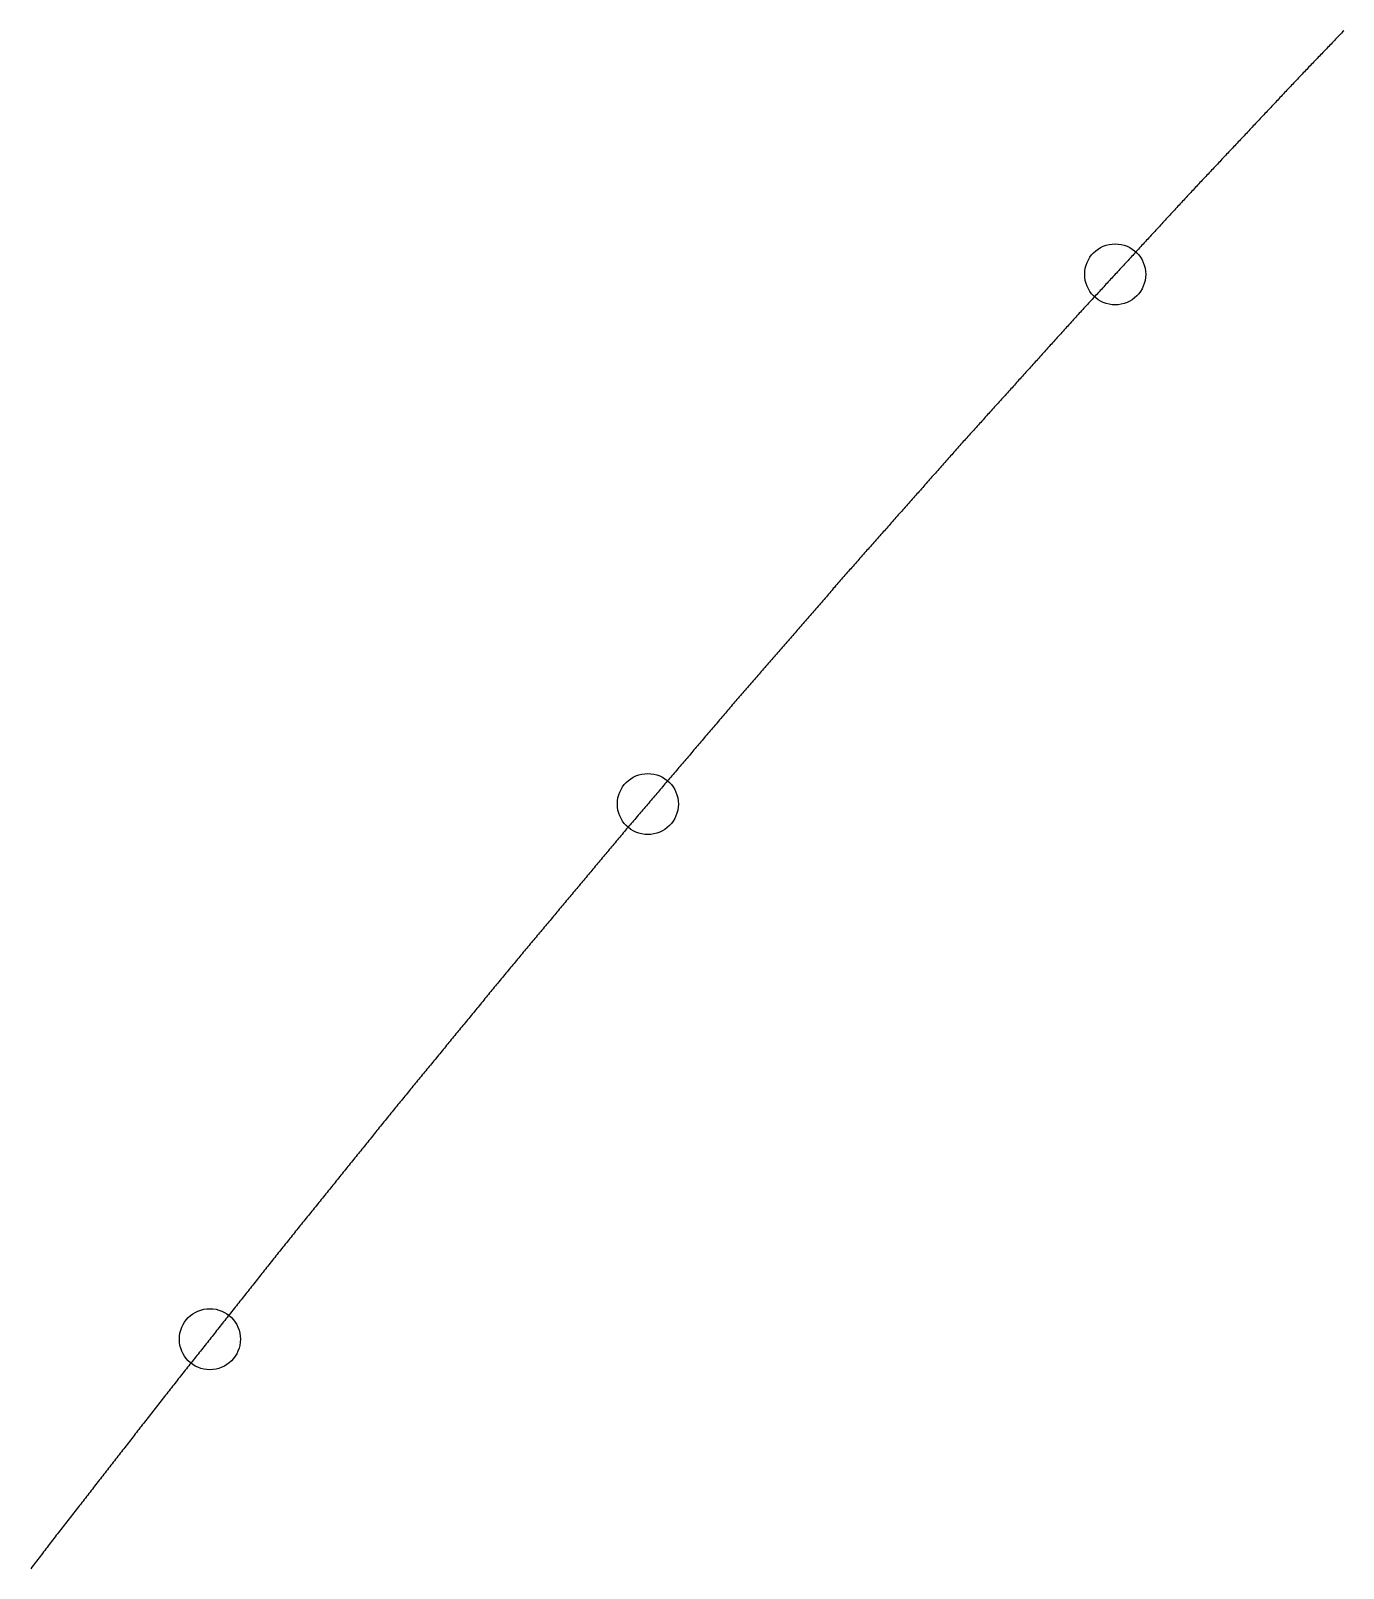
# Model space of a CAD drawing. Extents: x 2 to 292, y 1 to 254.
# Drawn here: x 74.4 to 85.16, y 56.65 to 69.25 of the extents above; entities that cross this region are included whole.
import ezdxf

# ---------------------------------------------------------------- set-up
doc = ezdxf.new("R2010")
doc.units = 0
doc.layers.get('0').update_dxf_attribs({"linetype": 'CONTINUOUS'})
doc.layers.add('RIB_INDICATION', color=1, linetype='CONTINUOUS')

msp = doc.modelspace()

# ---------------------------------------------------------------- linework, layer by layer
msp.add_polyline3d([(85.1641, 69.248, 0), (85.1546, 69.2382, 0), (85.1451, 69.2283, 0), (85.1355, 69.2184, 0), (85.126, 69.2085, 0), (85.1165, 69.1986, 0), (85.107, 69.1887, 0), (85.0975, 69.1788, 0), (85.088, 69.169, 0), (85.0785, 69.1591, 0), (85.069, 69.1492, 0), (85.0595, 69.1393, 0), (85.05, 69.1294, 0), (85.0405, 69.1195, 0), (85.031, 69.1097, 0), (85.0215, 69.0998, 0), (85.012, 69.0899, 0), (85.0025, 69.08, 0), (84.993, 69.0701, 0), (84.9835, 69.0602, 0), (84.974, 69.0503, 0), (84.9645, 69.0405, 0), (84.955, 69.0306, 0), (84.9455, 69.0207, 0), (84.936, 69.0108, 0), (84.9265, 69.0009, 0), (84.917, 68.991, 0), (84.9075, 68.9811, 0), (84.898, 68.9713, 0), (84.8885, 68.9614, 0), (84.879, 68.9515, 0), (84.8695, 68.9416, 0), (84.86, 68.9317, 0), (84.8505, 68.9218, 0), (84.841, 68.912, 0), (84.8315, 68.9021, 0), (84.8219, 68.8922, 0), (84.8124, 68.8822, 0), (84.8029, 68.8721, 0), (84.7934, 68.862, 0), (84.7839, 68.8519, 0), (84.7744, 68.8418, 0), (84.7649, 68.8318, 0), (84.7554, 68.8217, 0), (84.7459, 68.8116, 0), (84.7364, 68.8015, 0), (84.7269, 68.7914, 0), (84.7174, 68.7813, 0), (84.7079, 68.7712, 0), (84.6984, 68.7611, 0), (84.6889, 68.751, 0), (84.6794, 68.7409, 0), (84.6699, 68.7308, 0), (84.6604, 68.7207, 0), (84.6509, 68.7106, 0), (84.6414, 68.7005, 0), (84.6319, 68.6904, 0), (84.6223, 68.6803, 0), (84.6128, 68.6702, 0), (84.6033, 68.6601, 0), (84.5938, 68.65, 0), (84.5843, 68.6399, 0), (84.5748, 68.6298, 0), (84.5653, 68.6197, 0), (84.5558, 68.6096, 0), (84.5463, 68.5995, 0), (84.5368, 68.5894, 0), (84.5273, 68.5793, 0), (84.5178, 68.5692, 0), (84.5083, 68.5591, 0), (84.4988, 68.549, 0), (84.4893, 68.5389, 0), (84.4798, 68.5288, 0), (84.4703, 68.5188, 0), (84.4608, 68.5087, 0), (84.4513, 68.4986, 0), (84.4418, 68.4885, 0), (84.4323, 68.4784, 0), (84.4227, 68.4683, 0), (84.4132, 68.4582, 0), (84.4037, 68.4481, 0), (84.3942, 68.438, 0), (84.3847, 68.4279, 0), (84.3752, 68.4178, 0), (84.3657, 68.4077, 0), (84.3562, 68.3976, 0), (84.3467, 68.3875, 0), (84.3372, 68.3774, 0), (84.3277, 68.3673, 0), (84.3182, 68.3572, 0), (84.3087, 68.3471, 0), (84.2992, 68.337, 0), (84.2897, 68.3269, 0), (84.2802, 68.3168, 0), (84.2707, 68.3067, 0), (84.2612, 68.2966, 0), (84.2517, 68.2865, 0), (84.2422, 68.2764, 0), (84.2326, 68.2663, 0), (84.2231, 68.2562, 0), (84.2136, 68.2461, 0), (84.2041, 68.236, 0), (84.1946, 68.2259, 0), (84.1851, 68.2159, 0), (84.1756, 68.2058, 0), (84.1661, 68.1957, 0), (84.1566, 68.1856, 0), (84.1471, 68.1755, 0), (84.1376, 68.1654, 0), (84.1281, 68.1553, 0), (84.1186, 68.1452, 0), (84.1091, 68.1351, 0), (84.0996, 68.125, 0), (84.0901, 68.1149, 0), (84.0806, 68.1048, 0), (84.0711, 68.0947, 0), (84.0616, 68.0846, 0), (84.0521, 68.0745, 0), (84.0426, 68.0644, 0), (84.033, 68.0543, 0), (84.0235, 68.0442, 0), (84.014, 68.0341, 0), (84.0045, 68.024, 0), (83.995, 68.0139, 0), (83.9855, 68.0038, 0), (83.976, 67.9937, 0), (83.9665, 67.9836, 0), (83.957, 67.9735, 0), (83.9475, 67.9634, 0), (83.938, 67.9533, 0), (83.9285, 67.9432, 0), (83.919, 67.9331, 0), (83.9095, 67.923, 0), (83.9, 67.913, 0), (83.8905, 67.9029, 0), (83.881, 67.8926, 0), (83.8715, 67.8823, 0), (83.862, 67.872, 0), (83.8524, 67.8617, 0), (83.8429, 67.8514, 0), (83.8334, 67.8411, 0), (83.8239, 67.8308, 0), (83.8144, 67.8204, 0), (83.8049, 67.8101, 0), (83.7954, 67.7998, 0), (83.7859, 67.7895, 0), (83.7764, 67.7792, 0), (83.7669, 67.7689, 0), (83.7574, 67.7586, 0), (83.7479, 67.7483, 0), (83.7384, 67.738, 0), (83.7289, 67.7277, 0), (83.7194, 67.7174, 0), (83.7098, 67.707, 0), (83.7003, 67.6967, 0), (83.6908, 67.6864, 0), (83.6813, 67.6761, 0), (83.6718, 67.6658, 0), (83.6623, 67.6555, 0), (83.6528, 67.6452, 0), (83.6433, 67.6349, 0), (83.6338, 67.6246, 0), (83.6243, 67.6143, 0), (83.6148, 67.604, 0), (83.6053, 67.5937, 0), (83.5958, 67.5833, 0), (83.5863, 67.573, 0), (83.5768, 67.5627, 0), (83.5672, 67.5524, 0), (83.5577, 67.5421, 0), (83.5482, 67.5318, 0), (83.5387, 67.5215, 0), (83.5292, 67.5112, 0), (83.5197, 67.5009, 0), (83.5102, 67.4906, 0), (83.5007, 67.4803, 0), (83.4912, 67.47, 0), (83.4817, 67.4596, 0), (83.4722, 67.4493, 0), (83.4627, 67.439, 0), (83.4532, 67.4287, 0), (83.4437, 67.4184, 0), (83.4342, 67.4081, 0), (83.4246, 67.3978, 0), (83.4151, 67.3875, 0), (83.4056, 67.3772, 0), (83.3961, 67.3669, 0), (83.3866, 67.3566, 0), (83.3771, 67.3463, 0), (83.3676, 67.3359, 0), (83.3581, 67.3256, 0), (83.3486, 67.3153, 0), (83.3391, 67.305, 0), (83.3296, 67.2947, 0), (83.3201, 67.2844, 0), (83.3106, 67.2741, 0), (83.3011, 67.2638, 0), (83.2916, 67.2535, 0), (83.282, 67.2432, 0), (83.2725, 67.2329, 0), (83.263, 67.2226, 0), (83.2535, 67.2122, 0), (83.244, 67.2019, 0), (83.2345, 67.1916, 0), (83.225, 67.1813, 0), (83.2155, 67.171, 0), (83.206, 67.1607, 0), (83.1965, 67.1504, 0), (83.187, 67.1401, 0), (83.1775, 67.1298, 0), (83.168, 67.1195, 0), (83.1585, 67.1092, 0), (83.149, 67.0989, 0), (83.1395, 67.0885, 0), (83.1299, 67.0782, 0), (83.1204, 67.0679, 0), (83.1109, 67.0576, 0), (83.1014, 67.0473, 0), (83.0919, 67.037, 0), (83.0824, 67.0267, 0), (83.0729, 67.0164, 0), (83.0634, 67.0061, 0), (83.0539, 66.9958, 0), (83.0444, 66.9855, 0), (83.0349, 66.9752, 0), (83.0254, 66.9648, 0), (83.0159, 66.9545, 0), (83.0064, 66.9442, 0), (82.9969, 66.9339, 0), (82.9873, 66.9236, 0), (82.9778, 66.9133, 0), (82.9683, 66.903, 0), (82.9588, 66.8926, 0), (82.9493, 66.8821, 0), (82.9398, 66.8716, 0), (82.9303, 66.8611, 0), (82.9208, 66.8506, 0), (82.9113, 66.84, 0), (82.9018, 66.8295, 0), (82.8923, 66.819, 0), (82.8828, 66.8085, 0), (82.8732, 66.798, 0), (82.8637, 66.7874, 0), (82.8542, 66.7769, 0), (82.8447, 66.7664, 0), (82.8352, 66.7559, 0), (82.8257, 66.7454, 0), (82.8162, 66.7348, 0), (82.8067, 66.7243, 0), (82.7972, 66.7138, 0), (82.7877, 66.7033, 0), (82.7782, 66.6928, 0), (82.7687, 66.6822, 0), (82.7591, 66.6717, 0), (82.7496, 66.6612, 0), (82.7401, 66.6507, 0), (82.7306, 66.6402, 0), (82.7211, 66.6296, 0), (82.7116, 66.6191, 0), (82.7021, 66.6086, 0), (82.6926, 66.5981, 0), (82.6831, 66.5876, 0), (82.6736, 66.577, 0), (82.6641, 66.5665, 0), (82.6546, 66.556, 0), (82.645, 66.5455, 0), (82.6355, 66.535, 0), (82.626, 66.5244, 0), (82.6165, 66.5139, 0), (82.607, 66.5034, 0), (82.5975, 66.4929, 0), (82.588, 66.4824, 0), (82.5785, 66.4718, 0), (82.569, 66.4613, 0), (82.5595, 66.4508, 0), (82.55, 66.4403, 0), (82.5405, 66.4298, 0), (82.5309, 66.4192, 0), (82.5214, 66.4087, 0), (82.5119, 66.3982, 0), (82.5024, 66.3877, 0), (82.4929, 66.3772, 0), (82.4834, 66.3666, 0), (82.4739, 66.3561, 0), (82.4644, 66.3456, 0), (82.4549, 66.3351, 0), (82.4454, 66.3246, 0), (82.4359, 66.314, 0), (82.4264, 66.3035, 0), (82.4168, 66.293, 0), (82.4073, 66.2825, 0), (82.3978, 66.272, 0), (82.3883, 66.2614, 0), (82.3788, 66.2509, 0), (82.3693, 66.2404, 0), (82.3598, 66.2299, 0), (82.3503, 66.2194, 0), (82.3408, 66.2088, 0), (82.3313, 66.1983, 0), (82.3218, 66.1878, 0), (82.3123, 66.1773, 0), (82.3027, 66.1668, 0), (82.2932, 66.1562, 0), (82.2837, 66.1457, 0), (82.2742, 66.1352, 0), (82.2647, 66.1247, 0), (82.2552, 66.1142, 0), (82.2457, 66.1036, 0), (82.2362, 66.0931, 0), (82.2267, 66.0826, 0), (82.2172, 66.0721, 0), (82.2077, 66.0616, 0), (82.1981, 66.051, 0), (82.1886, 66.0405, 0), (82.1791, 66.03, 0), (82.1696, 66.0195, 0), (82.1601, 66.009, 0), (82.1506, 65.9984, 0), (82.1411, 65.9879, 0), (82.1316, 65.9774, 0), (82.1221, 65.9669, 0), (82.1126, 65.9564, 0), (82.1031, 65.9458, 0), (82.0936, 65.9353, 0), (82.084, 65.9248, 0), (82.0745, 65.9143, 0), (82.065, 65.9038, 0), (82.0555, 65.8932, 0), (82.046, 65.8827, 0), (82.0365, 65.8722, 0), (82.027, 65.8615, 0), (82.0175, 65.8508, 0), (82.008, 65.8401, 0), (81.9985, 65.8294, 0), (81.989, 65.8186, 0), (81.9794, 65.8079, 0), (81.9699, 65.7972, 0), (81.9604, 65.7864, 0), (81.9509, 65.7757, 0), (81.9414, 65.765, 0), (81.9319, 65.7542, 0), (81.9224, 65.7435, 0), (81.9129, 65.7328, 0), (81.9034, 65.722, 0), (81.8939, 65.7113, 0), (81.8843, 65.7006, 0), (81.8748, 65.6898, 0), (81.8653, 65.6791, 0), (81.8558, 65.6684, 0), (81.8463, 65.6576, 0), (81.8368, 65.6469, 0), (81.8273, 65.6362, 0), (81.8178, 65.6254, 0), (81.8083, 65.6147, 0), (81.7988, 65.604, 0), (81.7892, 65.5933, 0), (81.7797, 65.5825, 0), (81.7702, 65.5718, 0), (81.7607, 65.5611, 0), (81.7512, 65.5503, 0), (81.7417, 65.5396, 0), (81.7322, 65.5289, 0), (81.7227, 65.5181, 0), (81.7132, 65.5074, 0), (81.7036, 65.4967, 0), (81.6941, 65.4859, 0), (81.6846, 65.4752, 0), (81.6751, 65.4645, 0), (81.6656, 65.4537, 0), (81.6561, 65.443, 0), (81.6466, 65.4323, 0), (81.6371, 65.4215, 0), (81.6276, 65.4108, 0), (81.6181, 65.4001, 0), (81.6085, 65.3893, 0), (81.599, 65.3786, 0), (81.5895, 65.3679, 0), (81.58, 65.3572, 0), (81.5705, 65.3464, 0), (81.561, 65.3357, 0), (81.5515, 65.325, 0), (81.542, 65.3142, 0), (81.5325, 65.3035, 0), (81.523, 65.2928, 0), (81.5134, 65.282, 0), (81.5039, 65.2713, 0), (81.4944, 65.2606, 0), (81.4849, 65.2498, 0), (81.4754, 65.2391, 0), (81.4659, 65.2284, 0), (81.4564, 65.2176, 0), (81.4469, 65.2069, 0), (81.4374, 65.1962, 0), (81.4279, 65.1854, 0), (81.4183, 65.1747, 0), (81.4088, 65.164, 0), (81.3993, 65.1533, 0), (81.3898, 65.1425, 0), (81.3803, 65.1318, 0), (81.3708, 65.1211, 0), (81.3613, 65.1103, 0), (81.3518, 65.0996, 0), (81.3423, 65.0889, 0), (81.3328, 65.0781, 0), (81.3232, 65.0674, 0), (81.3137, 65.0567, 0), (81.3042, 65.0459, 0), (81.2947, 65.0352, 0), (81.2852, 65.0245, 0), (81.2757, 65.0137, 0), (81.2662, 65.003, 0), (81.2567, 64.9923, 0), (81.2472, 64.9815, 0), (81.2376, 64.9708, 0), (81.2281, 64.9601, 0), (81.2186, 64.9493, 0), (81.2091, 64.9386, 0), (81.1996, 64.9279, 0), (81.1901, 64.9172, 0), (81.1806, 64.9064, 0), (81.1711, 64.8957, 0), (81.1616, 64.885, 0), (81.1521, 64.8742, 0), (81.1425, 64.8635, 0), (81.133, 64.8528, 0), (81.1235, 64.842, 0), (81.114, 64.8313, 0), (81.1045, 64.8206, 0), (81.095, 64.8096, 0), (81.0855, 64.7987, 0), (81.076, 64.7877, 0), (81.0665, 64.7768, 0), (81.0569, 64.7658, 0), (81.0474, 64.7549, 0), (81.0379, 64.7439, 0), (81.0284, 64.733, 0), (81.0189, 64.7221, 0), (81.0094, 64.7111, 0), (80.9999, 64.7002, 0), (80.9904, 64.6892, 0), (80.9808, 64.6783, 0), (80.9713, 64.6673, 0), (80.9618, 64.6564, 0), (80.9523, 64.6455, 0), (80.9428, 64.6345, 0), (80.9333, 64.6236, 0), (80.9238, 64.6126, 0), (80.9143, 64.6017, 0), (80.9048, 64.5907, 0), (80.8952, 64.5798, 0), (80.8857, 64.5689, 0), (80.8762, 64.5579, 0), (80.8667, 64.547, 0), (80.8572, 64.536, 0), (80.8477, 64.5251, 0), (80.8382, 64.5141, 0), (80.8287, 64.5032, 0), (80.8191, 64.4922, 0), (80.8096, 64.4813, 0), (80.8001, 64.4704, 0), (80.7906, 64.4594, 0), (80.7811, 64.4485, 0), (80.7716, 64.4375, 0), (80.7621, 64.4266, 0), (80.7526, 64.4156, 0), (80.743, 64.4047, 0), (80.7335, 64.3938, 0), (80.724, 64.3828, 0), (80.7145, 64.3719, 0), (80.705, 64.3609, 0), (80.6955, 64.35, 0), (80.686, 64.339, 0), (80.6765, 64.3281, 0), (80.667, 64.3172, 0), (80.6574, 64.3062, 0), (80.6479, 64.2953, 0), (80.6384, 64.2843, 0), (80.6289, 64.2734, 0), (80.6194, 64.2624, 0), (80.6099, 64.2515, 0), (80.6004, 64.2405, 0), (80.5909, 64.2296, 0), (80.5813, 64.2187, 0), (80.5718, 64.2077, 0), (80.5623, 64.1968, 0), (80.5528, 64.1858, 0), (80.5433, 64.1749, 0), (80.5338, 64.1639, 0), (80.5243, 64.153, 0), (80.5148, 64.1421, 0), (80.5052, 64.1311, 0), (80.4957, 64.1202, 0), (80.4862, 64.1092, 0), (80.4767, 64.0983, 0), (80.4672, 64.0873, 0), (80.4577, 64.0764, 0), (80.4482, 64.0655, 0), (80.4387, 64.0545, 0), (80.4292, 64.0436, 0), (80.4196, 64.0326, 0), (80.4101, 64.0217, 0), (80.4006, 64.0107, 0), (80.3911, 63.9998, 0), (80.3816, 63.9889, 0), (80.3721, 63.9779, 0), (80.3626, 63.967, 0), (80.3531, 63.956, 0), (80.3435, 63.9451, 0), (80.334, 63.9341, 0), (80.3245, 63.9232, 0), (80.315, 63.9122, 0), (80.3055, 63.9013, 0), (80.296, 63.8904, 0), (80.2865, 63.8794, 0), (80.277, 63.8685, 0), (80.2674, 63.8575, 0), (80.2579, 63.8466, 0), (80.2484, 63.8356, 0), (80.2389, 63.8247, 0), (80.2294, 63.8138, 0), (80.2199, 63.8028, 0), (80.2104, 63.7919, 0), (80.2009, 63.7809, 0), (80.1914, 63.77, 0), (80.1818, 63.759, 0), (80.1723, 63.748, 0), (80.1628, 63.7368, 0), (80.1533, 63.7257, 0), (80.1438, 63.7145, 0), (80.1343, 63.7034, 0), (80.1248, 63.6922, 0), (80.1152, 63.6811, 0), (80.1057, 63.6699, 0), (80.0962, 63.6587, 0), (80.0867, 63.6476, 0), (80.0772, 63.6364, 0), (80.0677, 63.6253, 0), (80.0582, 63.6141, 0), (80.0486, 63.603, 0), (80.0391, 63.5918, 0), (80.0296, 63.5807, 0), (80.0201, 63.5695, 0), (80.0106, 63.5583, 0), (80.0011, 63.5472, 0), (79.9916, 63.536, 0), (79.9821, 63.5249, 0), (79.9725, 63.5137, 0), (79.963, 63.5026, 0), (79.9535, 63.4914, 0), (79.944, 63.4803, 0), (79.9345, 63.4691, 0), (79.925, 63.458, 0), (79.9155, 63.4468, 0), (79.9059, 63.4356, 0), (79.8964, 63.4245, 0), (79.8869, 63.4133, 0), (79.8774, 63.4022, 0), (79.8679, 63.391, 0), (79.8584, 63.3799, 0), (79.8489, 63.3687, 0), (79.8393, 63.3576, 0), (79.8298, 63.3464, 0), (79.8203, 63.3352, 0), (79.8108, 63.3241, 0), (79.8013, 63.3129, 0), (79.7918, 63.3018, 0), (79.7823, 63.2906, 0), (79.7727, 63.2795, 0), (79.7632, 63.2683, 0), (79.7537, 63.2572, 0), (79.7442, 63.246, 0), (79.7347, 63.2348, 0), (79.7252, 63.2237, 0), (79.7157, 63.2125, 0), (79.7062, 63.2014, 0), (79.6966, 63.1902, 0), (79.6871, 63.1791, 0), (79.6776, 63.1679, 0), (79.6681, 63.1568, 0), (79.6586, 63.1456, 0), (79.6491, 63.1345, 0), (79.6396, 63.1233, 0), (79.63, 63.1121, 0), (79.6205, 63.101, 0), (79.611, 63.0898, 0), (79.6015, 63.0787, 0), (79.592, 63.0675, 0), (79.5825, 63.0564, 0), (79.573, 63.0452, 0), (79.5634, 63.0341, 0), (79.5539, 63.0229, 0), (79.5444, 63.0117, 0), (79.5349, 63.0006, 0), (79.5254, 62.9894, 0), (79.5159, 62.9783, 0), (79.5064, 62.9671, 0), (79.4968, 62.956, 0), (79.4873, 62.9448, 0), (79.4778, 62.9337, 0), (79.4683, 62.9225, 0), (79.4588, 62.9114, 0), (79.4493, 62.9002, 0), (79.4398, 62.889, 0), (79.4303, 62.8779, 0), (79.4207, 62.8667, 0), (79.4112, 62.8556, 0), (79.4017, 62.8444, 0), (79.3922, 62.8333, 0), (79.3827, 62.8221, 0), (79.3732, 62.811, 0), (79.3637, 62.7998, 0), (79.3541, 62.7886, 0), (79.3446, 62.7775, 0), (79.3351, 62.7663, 0), (79.3256, 62.7552, 0), (79.3161, 62.744, 0), (79.3066, 62.7329, 0), (79.2971, 62.7217, 0), (79.2875, 62.7106, 0), (79.278, 62.6994, 0), (79.2685, 62.6882, 0), (79.259, 62.6771, 0), (79.2495, 62.6659, 0), (79.24, 62.6546, 0), (79.2305, 62.6432, 0), (79.2209, 62.6318, 0), (79.2114, 62.6205, 0), (79.2019, 62.6091, 0), (79.1924, 62.5977, 0), (79.1829, 62.5864, 0), (79.1734, 62.575, 0), (79.1638, 62.5636, 0), (79.1543, 62.5523, 0), (79.1448, 62.5409, 0), (79.1353, 62.5295, 0), (79.1258, 62.5182, 0), (79.1163, 62.5068, 0), (79.1068, 62.4954, 0), (79.0972, 62.4841, 0), (79.0877, 62.4727, 0), (79.0782, 62.4613, 0), (79.0687, 62.45, 0), (79.0592, 62.4386, 0), (79.0497, 62.4272, 0), (79.0401, 62.4159, 0), (79.0306, 62.4045, 0), (79.0211, 62.3931, 0), (79.0116, 62.3818, 0), (79.0021, 62.3704, 0), (78.9926, 62.359, 0), (78.9831, 62.3477, 0), (78.9735, 62.3363, 0), (78.964, 62.3249, 0), (78.9545, 62.3136, 0), (78.945, 62.3022, 0), (78.9355, 62.2908, 0), (78.926, 62.2795, 0), (78.9164, 62.2681, 0), (78.9069, 62.2567, 0), (78.8974, 62.2454, 0), (78.8879, 62.234, 0), (78.8784, 62.2226, 0), (78.8689, 62.2113, 0), (78.8594, 62.1999, 0), (78.8498, 62.1885, 0), (78.8403, 62.1772, 0), (78.8308, 62.1658, 0), (78.8213, 62.1544, 0), (78.8118, 62.1431, 0), (78.8023, 62.1317, 0), (78.7927, 62.1203, 0), (78.7832, 62.109, 0), (78.7737, 62.0976, 0), (78.7642, 62.0862, 0), (78.7547, 62.0749, 0), (78.7452, 62.0635, 0), (78.7356, 62.0521, 0), (78.7261, 62.0408, 0), (78.7166, 62.0294, 0), (78.7071, 62.018, 0), (78.6976, 62.0067, 0), (78.6881, 61.9953, 0), (78.6786, 61.9839, 0), (78.669, 61.9726, 0), (78.6595, 61.9612, 0), (78.65, 61.9498, 0), (78.6405, 61.9385, 0), (78.631, 61.9271, 0), (78.6215, 61.9157, 0), (78.6119, 61.9044, 0), (78.6024, 61.893, 0), (78.5929, 61.8816, 0), (78.5834, 61.8703, 0), (78.5739, 61.8589, 0), (78.5644, 61.8475, 0), (78.5549, 61.8362, 0), (78.5453, 61.8248, 0), (78.5358, 61.8134, 0), (78.5263, 61.8021, 0), (78.5168, 61.7907, 0), (78.5073, 61.7793, 0), (78.4978, 61.768, 0), (78.4882, 61.7566, 0), (78.4787, 61.7452, 0), (78.4692, 61.7339, 0), (78.4597, 61.7225, 0), (78.4502, 61.7111, 0), (78.4407, 61.6998, 0), (78.4311, 61.6884, 0), (78.4216, 61.677, 0), (78.4121, 61.6657, 0), (78.4026, 61.6543, 0), (78.3931, 61.6429, 0), (78.3836, 61.6316, 0), (78.3741, 61.6202, 0), (78.3645, 61.6088, 0), (78.355, 61.5975, 0), (78.3455, 61.5861, 0), (78.336, 61.5747, 0), (78.3265, 61.5634, 0), (78.317, 61.5519, 0), (78.3074, 61.5403, 0), (78.2979, 61.5288, 0), (78.2884, 61.5172, 0), (78.2789, 61.5056, 0), (78.2694, 61.494, 0), (78.2599, 61.4824, 0), (78.2503, 61.4709, 0), (78.2408, 61.4593, 0), (78.2313, 61.4477, 0), (78.2218, 61.4361, 0), (78.2123, 61.4245, 0), (78.2028, 61.413, 0), (78.1932, 61.4014, 0), (78.1837, 61.3898, 0), (78.1742, 61.3782, 0), (78.1647, 61.3667, 0), (78.1552, 61.3551, 0), (78.1456, 61.3435, 0), (78.1361, 61.3319, 0), (78.1266, 61.3203, 0), (78.1171, 61.3088, 0), (78.1076, 61.2972, 0), (78.0981, 61.2856, 0), (78.0885, 61.274, 0), (78.079, 61.2624, 0), (78.0695, 61.2509, 0), (78.06, 61.2393, 0), (78.0505, 61.2277, 0), (78.041, 61.2161, 0), (78.0314, 61.2046, 0), (78.0219, 61.193, 0), (78.0124, 61.1814, 0), (78.0029, 61.1698, 0), (77.9934, 61.1582, 0), (77.9839, 61.1467, 0), (77.9743, 61.1351, 0), (77.9648, 61.1235, 0), (77.9553, 61.1119, 0), (77.9458, 61.1004, 0), (77.9363, 61.0888, 0), (77.9267, 61.0772, 0), (77.9172, 61.0656, 0), (77.9077, 61.054, 0), (77.8982, 61.0425, 0), (77.8887, 61.0309, 0), (77.8792, 61.0193, 0), (77.8696, 61.0077, 0), (77.8601, 60.9961, 0), (77.8506, 60.9846, 0), (77.8411, 60.973, 0), (77.8316, 60.9614, 0), (77.8221, 60.9498, 0), (77.8125, 60.9383, 0), (77.803, 60.9267, 0), (77.7935, 60.9151, 0), (77.784, 60.9035, 0), (77.7745, 60.8919, 0), (77.765, 60.8804, 0), (77.7554, 60.8688, 0), (77.7459, 60.8572, 0), (77.7364, 60.8456, 0), (77.7269, 60.834, 0), (77.7174, 60.8225, 0), (77.7078, 60.8109, 0), (77.6983, 60.7993, 0), (77.6888, 60.7877, 0), (77.6793, 60.7762, 0), (77.6698, 60.7646, 0), (77.6603, 60.753, 0), (77.6507, 60.7414, 0), (77.6412, 60.7298, 0), (77.6317, 60.7183, 0), (77.6222, 60.7067, 0), (77.6127, 60.6951, 0), (77.6032, 60.6835, 0), (77.5936, 60.6719, 0), (77.5841, 60.6604, 0), (77.5746, 60.6488, 0), (77.5651, 60.6372, 0), (77.5556, 60.6256, 0), (77.5461, 60.6141, 0), (77.5365, 60.6025, 0), (77.527, 60.5909, 0), (77.5175, 60.5793, 0), (77.508, 60.5677, 0), (77.4985, 60.5562, 0), (77.4889, 60.5446, 0), (77.4794, 60.533, 0), (77.4699, 60.5214, 0), (77.4604, 60.5099, 0), (77.4509, 60.4983, 0), (77.4414, 60.4867, 0), (77.4318, 60.4751, 0), (77.4223, 60.4635, 0), (77.4128, 60.452, 0), (77.4033, 60.4404, 0), (77.3938, 60.4288, 0), (77.3843, 60.417, 0), (77.3747, 60.4052, 0), (77.3652, 60.3935, 0), (77.3557, 60.3817, 0), (77.3462, 60.3699, 0), (77.3367, 60.3581, 0), (77.3271, 60.3463, 0), (77.3176, 60.3345, 0), (77.3081, 60.3227, 0), (77.2986, 60.3109, 0), (77.2891, 60.2991, 0), (77.2795, 60.2873, 0), (77.27, 60.2756, 0), (77.2605, 60.2638, 0), (77.251, 60.252, 0), (77.2415, 60.2402, 0), (77.232, 60.2284, 0), (77.2224, 60.2166, 0), (77.2129, 60.2048, 0), (77.2034, 60.193, 0), (77.1939, 60.1812, 0), (77.1844, 60.1694, 0), (77.1748, 60.1577, 0), (77.1653, 60.1459, 0), (77.1558, 60.1341, 0), (77.1463, 60.1223, 0), (77.1368, 60.1105, 0), (77.1272, 60.0987, 0), (77.1177, 60.0869, 0), (77.1082, 60.0751, 0), (77.0987, 60.0633, 0), (77.0892, 60.0515, 0), (77.0796, 60.0398, 0), (77.0701, 60.028, 0), (77.0606, 60.0162, 0), (77.0511, 60.0044, 0), (77.0416, 59.9926, 0), (77.032, 59.9808, 0), (77.0225, 59.969, 0), (77.013, 59.9572, 0), (77.0035, 59.9454, 0), (76.994, 59.9336, 0), (76.9845, 59.9219, 0), (76.9749, 59.9101, 0), (76.9654, 59.8983, 0), (76.9559, 59.8865, 0), (76.9464, 59.8747, 0), (76.9369, 59.8629, 0), (76.9273, 59.8511, 0), (76.9178, 59.8393, 0), (76.9083, 59.8275, 0), (76.8988, 59.8157, 0), (76.8893, 59.804, 0), (76.8797, 59.7922, 0), (76.8702, 59.7804, 0), (76.8607, 59.7686, 0), (76.8512, 59.7568, 0), (76.8417, 59.745, 0), (76.8321, 59.7332, 0), (76.8226, 59.7214, 0), (76.8131, 59.7096, 0), (76.8036, 59.6978, 0), (76.7941, 59.6861, 0), (76.7845, 59.6743, 0), (76.775, 59.6625, 0), (76.7655, 59.6507, 0), (76.756, 59.6389, 0), (76.7465, 59.6271, 0), (76.737, 59.6153, 0), (76.7274, 59.6035, 0), (76.7179, 59.5917, 0), (76.7084, 59.5799, 0), (76.6989, 59.5682, 0), (76.6894, 59.5564, 0), (76.6798, 59.5446, 0), (76.6703, 59.5328, 0), (76.6608, 59.521, 0), (76.6513, 59.5092, 0), (76.6418, 59.4974, 0), (76.6322, 59.4856, 0), (76.6227, 59.4738, 0), (76.6132, 59.462, 0), (76.6037, 59.4502, 0), (76.5942, 59.4385, 0), (76.5846, 59.4267, 0), (76.5751, 59.4149, 0), (76.5656, 59.4031, 0), (76.5561, 59.3913, 0), (76.5466, 59.3795, 0), (76.5371, 59.3677, 0), (76.5275, 59.3559, 0), (76.518, 59.3441, 0), (76.5085, 59.3323, 0), (76.499, 59.3206, 0), (76.4895, 59.3088, 0), (76.4799, 59.297, 0), (76.4704, 59.2852, 0), (76.4609, 59.2733, 0), (76.4514, 59.2613, 0), (76.4419, 59.2493, 0), (76.4323, 59.2373, 0), (76.4228, 59.2253, 0), (76.4133, 59.2133, 0), (76.4038, 59.2013, 0), (76.3943, 59.1893, 0), (76.3847, 59.1773, 0), (76.3752, 59.1653, 0), (76.3657, 59.1533, 0), (76.3562, 59.1413, 0), (76.3466, 59.1293, 0), (76.3371, 59.1173, 0), (76.3276, 59.1053, 0), (76.3181, 59.0933, 0), (76.3086, 59.0813, 0), (76.299, 59.0693, 0), (76.2895, 59.0573, 0), (76.28, 59.0453, 0), (76.2705, 59.0333, 0), (76.261, 59.0213, 0), (76.2514, 59.0093, 0), (76.2419, 58.9973, 0), (76.2324, 58.9853, 0), (76.2229, 58.9733, 0), (76.2134, 58.9613, 0), (76.2038, 58.9493, 0), (76.1943, 58.9373, 0), (76.1848, 58.9253, 0), (76.1753, 58.9133, 0), (76.1657, 58.9013, 0), (76.1562, 58.8893, 0), (76.1467, 58.8773, 0), (76.1372, 58.8653, 0), (76.1277, 58.8533, 0), (76.1181, 58.8413, 0), (76.1086, 58.8293, 0), (76.0991, 58.8173, 0), (76.0896, 58.8053, 0), (76.0801, 58.7933, 0), (76.0705, 58.7813, 0), (76.061, 58.7693, 0), (76.0515, 58.7573, 0), (76.042, 58.7453, 0), (76.0325, 58.7332, 0), (76.0229, 58.7212, 0), (76.0134, 58.7092, 0), (76.0039, 58.6972, 0), (75.9944, 58.6852, 0), (75.9848, 58.6732, 0), (75.9753, 58.6612, 0), (75.9658, 58.6492, 0), (75.9563, 58.6372, 0), (75.9468, 58.6252, 0), (75.9372, 58.6132, 0), (75.9277, 58.6012, 0), (75.9182, 58.5892, 0), (75.9087, 58.5772, 0), (75.8992, 58.5652, 0), (75.8896, 58.5532, 0), (75.8801, 58.5412, 0), (75.8706, 58.5292, 0), (75.8611, 58.5172, 0), (75.8516, 58.5052, 0), (75.842, 58.4932, 0), (75.8325, 58.4812, 0), (75.823, 58.4692, 0), (75.8135, 58.4572, 0), (75.804, 58.4452, 0), (75.7944, 58.4332, 0), (75.7849, 58.4212, 0), (75.7754, 58.4092, 0), (75.7659, 58.3972, 0), (75.7563, 58.3852, 0), (75.7468, 58.3732, 0), (75.7373, 58.3612, 0), (75.7278, 58.3492, 0), (75.7183, 58.3372, 0), (75.7087, 58.3252, 0), (75.6992, 58.3132, 0), (75.6897, 58.3012, 0), (75.6802, 58.2892, 0), (75.6707, 58.2772, 0), (75.6611, 58.2652, 0), (75.6516, 58.2532, 0), (75.6421, 58.2412, 0), (75.6326, 58.2292, 0), (75.6231, 58.2172, 0), (75.6135, 58.2052, 0), (75.604, 58.1932, 0), (75.5945, 58.1812, 0), (75.585, 58.1692, 0), (75.5754, 58.1572, 0), (75.5659, 58.1452, 0), (75.5564, 58.1332, 0), (75.5469, 58.1212, 0), (75.5374, 58.1092, 0), (75.5278, 58.097, 0), (75.5183, 58.0848, 0), (75.5088, 58.0726, 0), (75.4993, 58.0604, 0), (75.4898, 58.0481, 0), (75.4802, 58.0359, 0), (75.4707, 58.0237, 0), (75.4612, 58.0115, 0), (75.4517, 57.9993, 0), (75.4421, 57.9871, 0), (75.4326, 57.9749, 0), (75.4231, 57.9626, 0), (75.4136, 57.9504, 0), (75.404, 57.9382, 0), (75.3945, 57.926, 0), (75.385, 57.9138, 0), (75.3755, 57.9016, 0), (75.366, 57.8894, 0), (75.3564, 57.8771, 0), (75.3469, 57.8649, 0), (75.3374, 57.8527, 0), (75.3279, 57.8405, 0), (75.3183, 57.8283, 0), (75.3088, 57.8161, 0), (75.2993, 57.8039, 0), (75.2898, 57.7917, 0), (75.2803, 57.7794, 0), (75.2707, 57.7672, 0), (75.2612, 57.755, 0), (75.2517, 57.7428, 0), (75.2422, 57.7306, 0), (75.2326, 57.7184, 0), (75.2231, 57.7062, 0), (75.2136, 57.6939, 0), (75.2041, 57.6817, 0), (75.1945, 57.6695, 0), (75.185, 57.6573, 0), (75.1755, 57.6451, 0), (75.166, 57.6329, 0), (75.1565, 57.6207, 0), (75.1469, 57.6085, 0), (75.1374, 57.5962, 0), (75.1279, 57.584, 0), (75.1184, 57.5718, 0), (75.1088, 57.5596, 0), (75.0993, 57.5474, 0), (75.0898, 57.5352, 0), (75.0803, 57.523, 0), (75.0707, 57.5107, 0), (75.0612, 57.4985, 0), (75.0517, 57.4863, 0), (75.0422, 57.4741, 0), (75.0327, 57.4619, 0), (75.0231, 57.4497, 0), (75.0136, 57.4375, 0), (75.0041, 57.4252, 0), (74.9946, 57.413, 0), (74.985, 57.4008, 0), (74.9755, 57.3886, 0), (74.966, 57.3764, 0), (74.9565, 57.3642, 0), (74.947, 57.352, 0), (74.9374, 57.3398, 0), (74.9279, 57.3275, 0), (74.9184, 57.3153, 0), (74.9089, 57.3031, 0), (74.8993, 57.2909, 0), (74.8898, 57.2787, 0), (74.8803, 57.2665, 0), (74.8708, 57.2543, 0), (74.8612, 57.242, 0), (74.8517, 57.2298, 0), (74.8422, 57.2176, 0), (74.8327, 57.2054, 0), (74.8232, 57.1932, 0), (74.8136, 57.181, 0), (74.8041, 57.1688, 0), (74.7946, 57.1566, 0), (74.7851, 57.1443, 0), (74.7755, 57.1321, 0), (74.766, 57.1199, 0), (74.7565, 57.1077, 0), (74.747, 57.0955, 0), (74.7375, 57.0833, 0), (74.7279, 57.0711, 0), (74.7184, 57.0588, 0), (74.7089, 57.0466, 0), (74.6994, 57.0344, 0), (74.6898, 57.0222, 0), (74.6803, 57.01, 0), (74.6708, 56.9978, 0), (74.6613, 56.9856, 0), (74.6517, 56.9734, 0), (74.6422, 56.9611, 0), (74.6327, 56.9489, 0), (74.6232, 56.9367, 0), (74.6137, 56.9245, 0), (74.6041, 56.9122, 0), (74.5946, 56.8998, 0), (74.5851, 56.8874, 0), (74.5756, 56.875, 0), (74.566, 56.8625, 0), (74.5565, 56.8501, 0), (74.547, 56.8377, 0), (74.5375, 56.8253, 0), (74.5279, 56.8128, 0), (74.5184, 56.8004, 0), (74.5089, 56.788, 0), (74.4994, 56.7756, 0), (74.4898, 56.7631, 0), (74.4803, 56.7507, 0), (74.4708, 56.7383, 0), (74.4613, 56.7259, 0), (74.4517, 56.7134, 0), (74.4422, 56.701, 0), (74.4327, 56.6886, 0), (74.4232, 56.6762, 0), (74.4136, 56.6637, 0), (74.4041, 56.6513, 0)])
at = {"layer": 'RIB_INDICATION'}
for centre in [(83.29074, 67.25259), (79.46116, 62.91413), (75.87202, 58.53101)]:
    msp.add_circle(centre, 0.25, dxfattribs=at)

doc.saveas('drawing.dxf')
